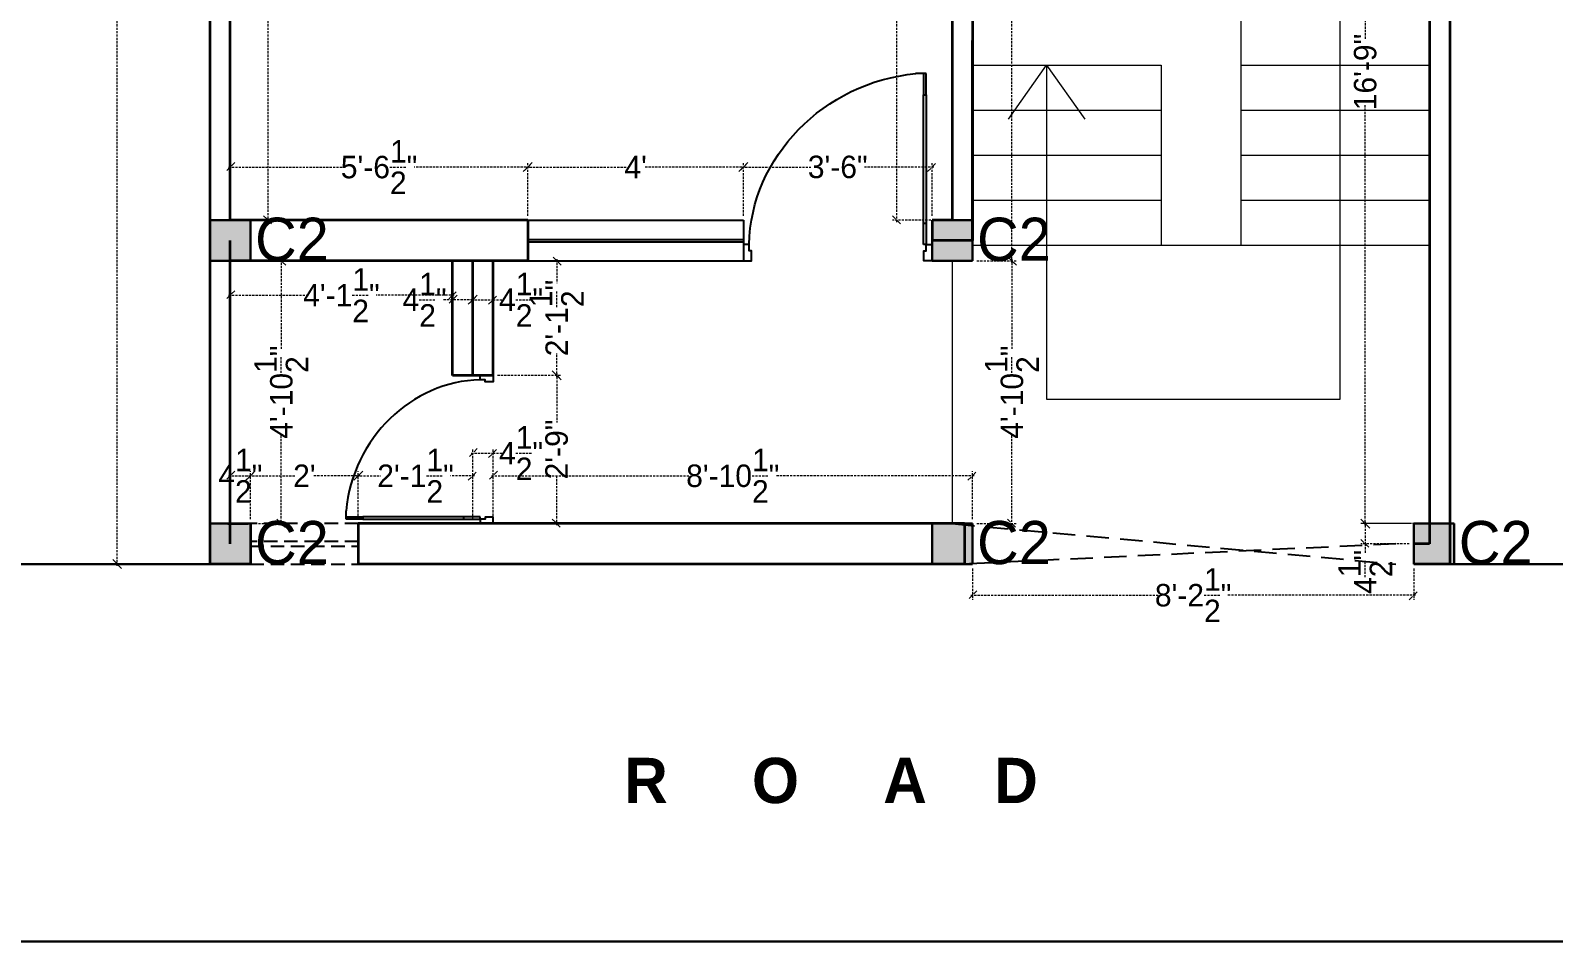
# Model space of a CAD drawing. Header units: millimetres. Extents: x -6808 to 215771, y -89660 to -16303.
# Drawn here: x 106628.2 to 106967.3, y -50111.4 to -49908.7 of the extents above; entities that cross this region are included whole.
import ezdxf

# ---------------------------------------------------------------- set-up
doc = ezdxf.new("R2010")
doc.units = ezdxf.units.MM
doc.header["$PDMODE"] = 35
doc.linetypes.add('ACAD_ISO10W100', pattern=[18, 12, -3, 0, -3])
doc.linetypes.add('DASHED', pattern=[0.75, 0.5, -0.25])
doc.layers.get('0').update_dxf_attribs({"color": 8})
for name, color, linetype, lineweight in [('col.center', 5, 'ACAD_ISO10W100', 15), ('column', 5, 'Continuous', 30), ('dim2', 6, 'Continuous', 20), ('FORMAT LAAYER', 250, 'Continuous', 13), ('STAIR', 252, 'Continuous', 15), ('wall', 7, 'Continuous', 35), ('wokg dim', 152, 'DASHED', 18)]:
    doc.layers.add(name, color=color, linetype=linetype, lineweight=lineweight)
doc.layers.add('NET 01', color=8, linetype='Continuous')
doc.layers.add('WIN', color=5, linetype='Continuous')
doc.styles.add('SAJ', font='eurr____.ttf')
doc.dimstyles.new('SAJ', dxfattribs={"dimtxt": 5, "dimasz": 2, "dimexe": 1, "dimexo": 1, "dimgap": 0.09375, "dimtad": 0, "dimdec": 1, "dimzin": 0, "dimdsep": 46, "dimlunit": 4, "dimtxsty": 'SAJ', "dimblk": 'OBLIQUE', "dimcen": 0.125, "dimdle": 0.375, "dimadec": 0, "dimazin": 0, "dimtfac": 1, "dimtdec": 1, "dimtofl": 0, "dimtmove": 0, "dimatfit": 3, "dimldrblk": 'OBLIQUE', "dimfxl": 1, "dimtolj": 1, "dimtzin": 0, "dimlwd": 5, "dimlwe": 5, "dimarcsym": 1})

# ---------------------------------------------------------------- blocks, each defined once
blk = doc.blocks.new('QEWFWE')
at = {"layer": 'NET 01'}
for p, q in [((238503.45, 15011.85), (238503.45, 15015.77)), ((238503.45, 15015.77), (238505.41, 15015.77)), ((238503.98, 15015.77), (238503.98, 15011.85)), ((238503.98, 15011.85), (238503.45, 15011.85)), ((238503.45, 15011.85), (238503.45, 14988.32)), ((238503.98, 14988.32), (238503.98, 15011.85)), ((238503.45, 14988.32), (238503.45, 14984.4)), ((238503.98, 14988.32), (238503.45, 14988.32)), ((238503.98, 14984.4), (238503.98, 14988.32)), ((238503.45, 14984.4), (238503.98, 14984.4))]:
    blk.add_line(p, q, dxfattribs=at)
for points in [[(238503.45, 14984.4), (238502.4, 14984.4), (238502.4, 14981.4), (238503.9, 14981.4), (238503.9, 14982.9), (238503.9, 14983.2), (238503.45, 14983.2)], [(238536.02, 14984.4), (238537.07, 14984.4), (238537.07, 14981.4), (238535.57, 14981.4), (238535.57, 14982.9), (238535.57, 14983.2), (238536.02, 14983.2)]]:
    blk.add_lwpolyline(points, close=True, dxfattribs=at)
blk.add_ellipse((238504.18, 14985.62), major_axis=(-29.27, 13.54), ratio=0.925766, start_param=-2.718612, end_param=-1.204625, dxfattribs=at)
blk = doc.blocks.new('_Oblique')
at = {"color": 0, "linetype": 'ByBlock', "lineweight": -2}
blk.add_line((-0.5, -0.5), (0.5, 0.5), dxfattribs=at)
blk = doc.blocks.new('*D721')
at = {"layer": 'Defpoints', "color": 0, "transparency": 16777216}
for p in [(106647.54, -49427.41), (106668.22, -49427.41), (106668.22, -50027.41)]:
    blk.add_point(p, dxfattribs=at)
at = {"layer": 'dim2', "color": 0, "linetype": 'DASHED', "lineweight": 5, "transparency": 16777216}
for p, q in [((106667.22, -49427.41), (106646.54, -49427.41)), ((106647.54, -49427.04), (106647.54, -49718.32)), ((106647.54, -50027.79), (106647.54, -49736.51)), ((106667.22, -50027.41), (106646.54, -50027.41))]:
    blk.add_line(p, q, dxfattribs=at)
at = {"layer": 'dim2', "color": 0, "lineweight": 5, "transparency": 16777216, "xscale": 2, "yscale": 2, "zscale": 2}
for p, rotation in [((106647.54, -49427.41), 90), ((106647.54, -50027.41), 270)]:
    blk.add_blockref('_Oblique', p, dxfattribs=dict(at, rotation=rotation))
at = {"layer": 'dim2', "color": 0, "transparency": 16777216, "insert": (106647.54, -49727.41), "char_height": 12, "attachment_point": 5, "rotation": 90, "style": 'SAJ'}
blk.add_mtext("\\A1;50'", dxfattribs=at)
blk = doc.blocks.new('A$C32B276F4')
at = {"layer": 'column'}
blk.add_hatch(color=256, dxfattribs=at).paths.add_polyline_path([(9, 0), (9, 9), (0, 9), (0, 0)])
for p, q in [((0, 0), (0, 9)), ((0, 9), (9, 9)), ((9, 9), (9, 0)), ((9, 0), (0, 0))]:
    blk.add_line(p, q, dxfattribs=at)
at = {"layer": 'col.center', "linetype": 'ByBlock', "insert": (10.02, 9.59), "char_height": 9.6, "width": 293.6941, "attachment_point": 1, "style": 'SAJ'}
blk.add_mtext('\\A1;{\\fCentury Gothic|b0|i0|c0|p34;C2}', dxfattribs=at)
blk = doc.blocks.new('*D769')
at = {"layer": 'Defpoints', "color": 0, "transparency": 16777216}
for p in [(106837.97, -49805.41), (106837.97, -49959.91), (106846.75, -49959.91)]:
    blk.add_point(p, dxfattribs=at)
at = {"layer": 'wokg dim', "color": 0, "lineweight": 5, "transparency": 16777216}
for p, q in [((106838.97, -49805.41), (106847.75, -49805.41)), ((106846.75, -49805.04), (106846.75, -49871.8)), ((106846.75, -49960.29), (106846.75, -49893.53)), ((106838.97, -49959.91), (106847.75, -49959.91))]:
    blk.add_line(p, q, dxfattribs=at)
at = {"layer": 'wokg dim', "color": 0, "lineweight": 5, "transparency": 16777216, "xscale": 2, "yscale": 2, "zscale": 2}
for p, rotation in [((106846.75, -49805.41), 90), ((106846.75, -49959.91), 270)]:
    blk.add_blockref('_Oblique', p, dxfattribs=dict(at, rotation=rotation))
at = {"layer": 'wokg dim', "color": 0, "transparency": 16777216, "insert": (106846.75, -49882.66), "char_height": 5, "attachment_point": 5, "rotation": 90, "style": 'SAJ'}
blk.add_mtext('\\A1;12\'-10{\\H1.000000x;\\S1/2;}"', dxfattribs=at)
blk = doc.blocks.new('*D770')
at = {"layer": 'Defpoints', "color": 0, "transparency": 16777216}
for p in [(106738.97, -49939.06), (106672.72, -49950.91), (106738.97, -49950.91)]:
    blk.add_point(p, dxfattribs=at)
at = {"layer": 'wokg dim', "color": 0, "lineweight": 5, "transparency": 16777216}
for p, q in [((106672.35, -49939.06), (106698.05, -49939.06)), ((106672.72, -49949.91), (106672.72, -49938.06)), ((106739.35, -49939.06), (106713.64, -49939.06)), ((106738.97, -49949.91), (106738.97, -49938.06))]:
    blk.add_line(p, q, dxfattribs=at)
at = {"layer": 'wokg dim', "color": 0, "lineweight": 5, "transparency": 16777216, "xscale": 2, "yscale": 2, "zscale": 2, "rotation": 180}
blk.add_blockref('_Oblique', (106672.72, -49939.06), dxfattribs=at)
at = {"layer": 'wokg dim', "color": 0, "lineweight": 5, "transparency": 16777216, "xscale": 2, "yscale": 2, "zscale": 2}
blk.add_blockref('_Oblique', (106738.97, -49939.06), dxfattribs=at)
at = {"layer": 'wokg dim', "color": 0, "transparency": 16777216, "insert": (106705.85, -49939.06), "char_height": 5, "attachment_point": 5, "style": 'SAJ'}
blk.add_mtext('\\A1;5\'-6{\\H1.000000x;\\S1/2;}"', dxfattribs=at)
blk = doc.blocks.new('*D771')
at = {"layer": 'Defpoints', "color": 0, "transparency": 16777216}
for p in [(106786.97, -49939.06), (106738.97, -49950.91), (106786.97, -49950.91)]:
    blk.add_point(p, dxfattribs=at)
at = {"layer": 'wokg dim', "color": 0, "lineweight": 5, "transparency": 16777216}
for p, q in [((106738.6, -49939.06), (106760.94, -49939.06)), ((106738.97, -49949.91), (106738.97, -49938.06)), ((106787.35, -49939.06), (106765, -49939.06)), ((106786.97, -49949.91), (106786.97, -49938.06))]:
    blk.add_line(p, q, dxfattribs=at)
at = {"layer": 'wokg dim', "color": 0, "lineweight": 5, "transparency": 16777216, "xscale": 2, "yscale": 2, "zscale": 2, "rotation": 180}
blk.add_blockref('_Oblique', (106738.97, -49939.06), dxfattribs=at)
at = {"layer": 'wokg dim', "color": 0, "lineweight": 5, "transparency": 16777216, "xscale": 2, "yscale": 2, "zscale": 2}
blk.add_blockref('_Oblique', (106786.97, -49939.06), dxfattribs=at)
at = {"layer": 'wokg dim', "color": 0, "transparency": 16777216, "insert": (106762.97, -49939.06), "char_height": 5, "attachment_point": 5, "style": 'SAJ'}
blk.add_mtext("\\A1;4'", dxfattribs=at)
blk = doc.blocks.new('*D712')
at = {"layer": 'Defpoints', "color": 0, "transparency": 16777216}
for p in [(106828.97, -49939.06), (106786.97, -49950.91), (106828.97, -49950.91)]:
    blk.add_point(p, dxfattribs=at)
at = {"layer": 'wokg dim', "color": 0, "lineweight": 5, "transparency": 16777216}
for p, q in [((106786.6, -49939.06), (106801.99, -49939.06)), ((106786.97, -49949.91), (106786.97, -49938.06)), ((106829.35, -49939.06), (106813.95, -49939.06)), ((106828.97, -49949.91), (106828.97, -49938.06))]:
    blk.add_line(p, q, dxfattribs=at)
at = {"layer": 'wokg dim', "color": 0, "lineweight": 5, "transparency": 16777216, "xscale": 2, "yscale": 2, "zscale": 2, "rotation": 180}
blk.add_blockref('_Oblique', (106786.97, -49939.06), dxfattribs=at)
at = {"layer": 'wokg dim', "color": 0, "lineweight": 5, "transparency": 16777216, "xscale": 2, "yscale": 2, "zscale": 2}
blk.add_blockref('_Oblique', (106828.97, -49939.06), dxfattribs=at)
at = {"layer": 'wokg dim', "color": 0, "transparency": 16777216, "insert": (106807.97, -49939.06), "char_height": 5, "attachment_point": 5, "style": 'SAJ'}
blk.add_mtext('\\A1;3\'-6"', dxfattribs=at)
blk = doc.blocks.new('*D772')
at = {"layer": 'Defpoints', "color": 0, "transparency": 16777216}
for p in [(106672.72, -49817.41), (106672.72, -49950.91), (106681.15, -49950.91)]:
    blk.add_point(p, dxfattribs=at)
at = {"layer": 'wokg dim', "color": 0, "lineweight": 5, "transparency": 16777216}
for p, q in [((106673.72, -49817.41), (106682.15, -49817.41)), ((106681.15, -49817.04), (106681.15, -49875.07)), ((106681.15, -49951.29), (106681.15, -49893.26)), ((106673.72, -49950.91), (106682.15, -49950.91))]:
    blk.add_line(p, q, dxfattribs=at)
at = {"layer": 'wokg dim', "color": 0, "lineweight": 5, "transparency": 16777216, "xscale": 2, "yscale": 2, "zscale": 2}
for p, rotation in [((106681.15, -49817.41), 90), ((106681.15, -49950.91), 270)]:
    blk.add_blockref('_Oblique', p, dxfattribs=dict(at, rotation=rotation))
at = {"layer": 'wokg dim', "color": 0, "transparency": 16777216, "insert": (106681.15, -49884.16), "char_height": 5, "attachment_point": 5, "rotation": 90, "style": 'SAJ'}
blk.add_mtext('\\A1;11\'-1{\\H1.000000x;\\S1/2;}"', dxfattribs=at)
blk = doc.blocks.new('*D774')
at = {"layer": 'Defpoints', "color": 0, "transparency": 16777216}
for p in [(106833.47, -49817.41), (106821.16, -49950.91), (106833.47, -49950.91)]:
    blk.add_point(p, dxfattribs=at)
at = {"layer": 'wokg dim', "color": 0, "lineweight": 5, "transparency": 16777216}
for p, q in [((106832.47, -49817.41), (106820.16, -49817.41)), ((106821.16, -49817.04), (106821.16, -49875.07)), ((106821.16, -49951.29), (106821.16, -49893.26)), ((106832.47, -49950.91), (106820.16, -49950.91))]:
    blk.add_line(p, q, dxfattribs=at)
at = {"layer": 'wokg dim', "color": 0, "lineweight": 5, "transparency": 16777216, "xscale": 2, "yscale": 2, "zscale": 2}
for p, rotation in [((106821.16, -49817.41), 90), ((106821.16, -49950.91), 270)]:
    blk.add_blockref('_Oblique', p, dxfattribs=dict(at, rotation=rotation))
at = {"layer": 'wokg dim', "color": 0, "transparency": 16777216, "insert": (106821.16, -49884.16), "char_height": 5, "attachment_point": 5, "rotation": 90, "style": 'SAJ'}
blk.add_mtext('\\A1;11\'-1{\\H1.000000x;\\S1/2;}"', dxfattribs=at)
blk = doc.blocks.new('*D776')
at = {"layer": 'Defpoints', "color": 0, "transparency": 16777216}
for p in [(106672.72, -49959.91), (106722.22, -49959.91), (106722.22, -49967.58)]:
    blk.add_point(p, dxfattribs=at)
at = {"layer": 'wokg dim', "color": 0, "lineweight": 5, "transparency": 16777216}
for p, q in [((106672.72, -49960.91), (106672.72, -49968.58)), ((106722.22, -49960.91), (106722.22, -49968.58)), ((106672.35, -49967.58), (106689.73, -49967.58)), ((106722.6, -49967.58), (106705.21, -49967.58))]:
    blk.add_line(p, q, dxfattribs=at)
at = {"layer": 'wokg dim', "color": 0, "lineweight": 5, "transparency": 16777216, "xscale": 2, "yscale": 2, "zscale": 2, "rotation": 180}
blk.add_blockref('_Oblique', (106672.72, -49967.58), dxfattribs=at)
at = {"layer": 'wokg dim', "color": 0, "lineweight": 5, "transparency": 16777216, "xscale": 2, "yscale": 2, "zscale": 2}
blk.add_blockref('_Oblique', (106722.22, -49967.58), dxfattribs=at)
at = {"layer": 'wokg dim', "color": 0, "transparency": 16777216, "insert": (106697.47, -49967.58), "char_height": 5, "attachment_point": 5, "style": 'SAJ'}
blk.add_mtext('\\A1;4\'-1{\\H1.000000x;\\S1/2;}"', dxfattribs=at)
blk = doc.blocks.new('*D777')
at = {"layer": 'Defpoints', "color": 0, "transparency": 16777216}
for p in [(106722.22, -49959.91), (106726.72, -49959.91), (106726.72, -49968.58)]:
    blk.add_point(p, dxfattribs=at)
at = {"layer": 'wokg dim', "color": 0, "lineweight": 5, "transparency": 16777216}
for p, q in [((106722.22, -49960.91), (106722.22, -49969.58)), ((106726.72, -49960.91), (106726.72, -49969.58)), ((106722.22, -49968.58), (106720.22, -49968.58)), ((106726.72, -49968.58), (106721.85, -49968.58))]:
    blk.add_line(p, q, dxfattribs=at)
at = {"layer": 'wokg dim', "color": 0, "lineweight": 5, "transparency": 16777216, "xscale": 2, "yscale": 2, "zscale": 2, "rotation": 180}
blk.add_blockref('_Oblique', (106722.22, -49968.58), dxfattribs=at)
at = {"layer": 'wokg dim', "color": 0, "lineweight": 5, "transparency": 16777216, "xscale": 2, "yscale": 2, "zscale": 2}
blk.add_blockref('_Oblique', (106726.72, -49968.58), dxfattribs=at)
at = {"layer": 'wokg dim', "color": 0, "transparency": 16777216, "insert": (106715.98, -49968.58), "char_height": 5, "attachment_point": 5, "style": 'SAJ'}
blk.add_mtext('\\A1;4{\\H1.000000x;\\S1/2;}"', dxfattribs=at)
blk = doc.blocks.new('*D778')
at = {"layer": 'Defpoints', "color": 0, "transparency": 16777216}
for p in [(106726.72, -49959.91), (106731.22, -49959.91), (106731.22, -49968.58)]:
    blk.add_point(p, dxfattribs=at)
at = {"layer": 'wokg dim', "color": 0, "lineweight": 5, "transparency": 16777216}
for p, q in [((106726.72, -49960.91), (106726.72, -49969.58)), ((106731.22, -49960.91), (106731.22, -49969.58)), ((106726.35, -49968.58), (106731.22, -49968.58)), ((106731.22, -49968.58), (106733.22, -49968.58))]:
    blk.add_line(p, q, dxfattribs=at)
at = {"layer": 'wokg dim', "color": 0, "lineweight": 5, "transparency": 16777216, "xscale": 2, "yscale": 2, "zscale": 2, "rotation": 180}
blk.add_blockref('_Oblique', (106726.72, -49968.58), dxfattribs=at)
at = {"layer": 'wokg dim', "color": 0, "lineweight": 5, "transparency": 16777216, "xscale": 2, "yscale": 2, "zscale": 2}
blk.add_blockref('_Oblique', (106731.22, -49968.58), dxfattribs=at)
at = {"layer": 'wokg dim', "color": 0, "transparency": 16777216, "insert": (106737.47, -49968.58), "char_height": 5, "attachment_point": 5, "style": 'SAJ'}
blk.add_mtext('\\A1;4{\\H1.000000x;\\S1/2;}"', dxfattribs=at)
blk = doc.blocks.new('*D779')
at = {"layer": 'Defpoints', "color": 0, "transparency": 16777216}
for p in [(106672.72, -49959.91), (106672.72, -50018.41), (106684.08, -50018.41)]:
    blk.add_point(p, dxfattribs=at)
at = {"layer": 'wokg dim', "color": 0, "lineweight": 5, "transparency": 16777216}
for p, q in [((106673.72, -49959.91), (106685.08, -49959.91)), ((106684.08, -49959.54), (106684.08, -49979.66)), ((106684.08, -50018.79), (106684.08, -49998.67)), ((106673.72, -50018.41), (106685.08, -50018.41))]:
    blk.add_line(p, q, dxfattribs=at)
at = {"layer": 'wokg dim', "color": 0, "lineweight": 5, "transparency": 16777216, "xscale": 2, "yscale": 2, "zscale": 2}
for p, rotation in [((106684.08, -49959.91), 90), ((106684.08, -50018.41), 270)]:
    blk.add_blockref('_Oblique', p, dxfattribs=dict(at, rotation=rotation))
at = {"layer": 'wokg dim', "color": 0, "transparency": 16777216, "insert": (106684.08, -49989.16), "char_height": 5, "attachment_point": 5, "rotation": 90, "style": 'SAJ'}
blk.add_mtext('\\A1;4\'-10{\\H1.000000x;\\S1/2;}"', dxfattribs=at)
blk = doc.blocks.new('*D780')
at = {"layer": 'Defpoints', "color": 0, "transparency": 16777216}
for p in [(106677.22, -50007.76), (106672.72, -50018.41), (106677.22, -50018.41)]:
    blk.add_point(p, dxfattribs=at)
at = {"layer": 'wokg dim', "color": 0, "lineweight": 5, "transparency": 16777216}
for p, q in [((106672.35, -50007.76), (106677.6, -50007.76)), ((106672.72, -50017.41), (106672.72, -50006.76)), ((106677.22, -50017.41), (106677.22, -50006.76))]:
    blk.add_line(p, q, dxfattribs=at)
at = {"layer": 'wokg dim', "color": 0, "lineweight": 5, "transparency": 16777216, "xscale": 2, "yscale": 2, "zscale": 2, "rotation": 180}
blk.add_blockref('_Oblique', (106672.72, -50007.76), dxfattribs=at)
at = {"layer": 'wokg dim', "color": 0, "lineweight": 5, "transparency": 16777216, "xscale": 2, "yscale": 2, "zscale": 2}
blk.add_blockref('_Oblique', (106677.22, -50007.76), dxfattribs=at)
at = {"layer": 'wokg dim', "color": 0, "transparency": 16777216, "insert": (106674.97, -50007.76), "char_height": 5, "attachment_point": 5, "style": 'SAJ'}
blk.add_mtext('\\A1;4{\\H1.000000x;\\S1/2;}"', dxfattribs=at)
blk = doc.blocks.new('*D781')
at = {"layer": 'Defpoints', "color": 0, "transparency": 16777216}
for p in [(106701.22, -50007.76), (106677.22, -50018.41), (106701.22, -50018.41)]:
    blk.add_point(p, dxfattribs=at)
at = {"layer": 'wokg dim', "color": 0, "lineweight": 5, "transparency": 16777216}
for p, q in [((106676.85, -50007.76), (106687.14, -50007.76)), ((106677.22, -50017.41), (106677.22, -50006.76)), ((106701.6, -50007.76), (106691.31, -50007.76)), ((106701.22, -50017.41), (106701.22, -50006.76))]:
    blk.add_line(p, q, dxfattribs=at)
at = {"layer": 'wokg dim', "color": 0, "lineweight": 5, "transparency": 16777216, "xscale": 2, "yscale": 2, "zscale": 2, "rotation": 180}
blk.add_blockref('_Oblique', (106677.22, -50007.76), dxfattribs=at)
at = {"layer": 'wokg dim', "color": 0, "lineweight": 5, "transparency": 16777216, "xscale": 2, "yscale": 2, "zscale": 2}
blk.add_blockref('_Oblique', (106701.22, -50007.76), dxfattribs=at)
at = {"layer": 'wokg dim', "color": 0, "transparency": 16777216, "insert": (106689.22, -50007.76), "char_height": 5, "attachment_point": 5, "style": 'SAJ'}
blk.add_mtext("\\A1;2'", dxfattribs=at)
blk = doc.blocks.new('*D714')
at = {"layer": 'Defpoints', "color": 0, "transparency": 16777216}
for p in [(106726.72, -50007.76), (106701.22, -50018.41), (106726.72, -50018.41)]:
    blk.add_point(p, dxfattribs=at)
at = {"layer": 'wokg dim', "color": 0, "lineweight": 5, "transparency": 16777216}
for p, q in [((106700.85, -50007.76), (106706.18, -50007.76)), ((106701.22, -50017.41), (106701.22, -50006.76)), ((106727.1, -50007.76), (106721.77, -50007.76)), ((106726.72, -50017.41), (106726.72, -50006.76))]:
    blk.add_line(p, q, dxfattribs=at)
at = {"layer": 'wokg dim', "color": 0, "lineweight": 5, "transparency": 16777216, "xscale": 2, "yscale": 2, "zscale": 2, "rotation": 180}
blk.add_blockref('_Oblique', (106701.22, -50007.76), dxfattribs=at)
at = {"layer": 'wokg dim', "color": 0, "lineweight": 5, "transparency": 16777216, "xscale": 2, "yscale": 2, "zscale": 2}
blk.add_blockref('_Oblique', (106726.72, -50007.76), dxfattribs=at)
at = {"layer": 'wokg dim', "color": 0, "transparency": 16777216, "insert": (106713.97, -50007.76), "char_height": 5, "attachment_point": 5, "style": 'SAJ'}
blk.add_mtext('\\A1;2\'-1{\\H1.000000x;\\S1/2;}"', dxfattribs=at)
blk = doc.blocks.new('*D782')
at = {"layer": 'Defpoints', "color": 0, "transparency": 16777216}
for p in [(106837.97, -50007.76), (106731.22, -50018.41), (106837.97, -50018.41)]:
    blk.add_point(p, dxfattribs=at)
at = {"layer": 'wokg dim', "color": 0, "lineweight": 5, "transparency": 16777216}
for p, q in [((106730.85, -50007.76), (106775.08, -50007.76)), ((106731.22, -50017.41), (106731.22, -50006.76)), ((106838.35, -50007.76), (106794.12, -50007.76)), ((106837.97, -50017.41), (106837.97, -50006.76))]:
    blk.add_line(p, q, dxfattribs=at)
at = {"layer": 'wokg dim', "color": 0, "lineweight": 5, "transparency": 16777216, "xscale": 2, "yscale": 2, "zscale": 2, "rotation": 180}
blk.add_blockref('_Oblique', (106731.22, -50007.76), dxfattribs=at)
at = {"layer": 'wokg dim', "color": 0, "lineweight": 5, "transparency": 16777216, "xscale": 2, "yscale": 2, "zscale": 2}
blk.add_blockref('_Oblique', (106837.97, -50007.76), dxfattribs=at)
at = {"layer": 'wokg dim', "color": 0, "transparency": 16777216, "insert": (106784.6, -50007.76), "char_height": 5, "attachment_point": 5, "style": 'SAJ'}
blk.add_mtext('\\A1;8\'-10{\\H1x;\\S1/2;}"', dxfattribs=at)
blk = doc.blocks.new('*D783')
at = {"layer": 'Defpoints', "color": 0, "transparency": 16777216}
for p in [(106731.22, -50002.72), (106726.72, -50018.41), (106731.22, -50018.41)]:
    blk.add_point(p, dxfattribs=at)
at = {"layer": 'wokg dim', "color": 0, "lineweight": 5, "transparency": 16777216}
for p, q in [((106726.35, -50002.72), (106731.22, -50002.72)), ((106726.72, -50017.41), (106726.72, -50001.72)), ((106731.22, -50017.41), (106731.22, -50001.72)), ((106731.22, -50002.72), (106733.22, -50002.72))]:
    blk.add_line(p, q, dxfattribs=at)
at = {"layer": 'wokg dim', "color": 0, "lineweight": 5, "transparency": 16777216, "xscale": 2, "yscale": 2, "zscale": 2, "rotation": 180}
blk.add_blockref('_Oblique', (106726.72, -50002.72), dxfattribs=at)
at = {"layer": 'wokg dim', "color": 0, "lineweight": 5, "transparency": 16777216, "xscale": 2, "yscale": 2, "zscale": 2}
blk.add_blockref('_Oblique', (106731.22, -50002.72), dxfattribs=at)
at = {"layer": 'wokg dim', "color": 0, "transparency": 16777216, "insert": (106737.47, -50002.72), "char_height": 5, "attachment_point": 5, "style": 'SAJ'}
blk.add_mtext('\\A1;4{\\H1.000000x;\\S1/2;}"', dxfattribs=at)
blk = doc.blocks.new('*D784')
at = {"layer": 'Defpoints', "color": 0, "transparency": 16777216}
for p in [(106731.22, -49959.91), (106731.22, -49985.41), (106745.4, -49985.41)]:
    blk.add_point(p, dxfattribs=at)
at = {"layer": 'wokg dim', "color": 0, "lineweight": 5, "transparency": 16777216}
for p, q in [((106732.22, -49959.91), (106746.4, -49959.91)), ((106745.4, -49959.54), (106745.4, -49964.87)), ((106745.4, -49985.79), (106745.4, -49980.46)), ((106732.22, -49985.41), (106746.4, -49985.41))]:
    blk.add_line(p, q, dxfattribs=at)
at = {"layer": 'wokg dim', "color": 0, "lineweight": 5, "transparency": 16777216, "xscale": 2, "yscale": 2, "zscale": 2}
for p, rotation in [((106745.4, -49959.91), 90), ((106745.4, -49985.41), 270)]:
    blk.add_blockref('_Oblique', p, dxfattribs=dict(at, rotation=rotation))
at = {"layer": 'wokg dim', "color": 0, "transparency": 16777216, "insert": (106745.4, -49972.66), "char_height": 5, "attachment_point": 5, "rotation": 90, "style": 'SAJ'}
blk.add_mtext('\\A1;2\'-1{\\H1x;\\S1/2;}"', dxfattribs=at)
blk = doc.blocks.new('*D785')
at = {"layer": 'Defpoints', "color": 0, "transparency": 16777216}
for p in [(106731.22, -49985.41), (106731.22, -50018.41), (106745.4, -50018.41)]:
    blk.add_point(p, dxfattribs=at)
at = {"layer": 'wokg dim', "color": 0, "lineweight": 5, "transparency": 16777216}
for p, q in [((106732.22, -49985.41), (106746.4, -49985.41)), ((106745.4, -49985.04), (106745.4, -49995.93)), ((106745.4, -50018.79), (106745.4, -50007.9)), ((106732.22, -50018.41), (106746.4, -50018.41))]:
    blk.add_line(p, q, dxfattribs=at)
at = {"layer": 'wokg dim', "color": 0, "lineweight": 5, "transparency": 16777216, "xscale": 2, "yscale": 2, "zscale": 2}
for p, rotation in [((106745.4, -49985.41), 90), ((106745.4, -50018.41), 270)]:
    blk.add_blockref('_Oblique', p, dxfattribs=dict(at, rotation=rotation))
at = {"layer": 'wokg dim', "color": 0, "transparency": 16777216, "insert": (106745.4, -50001.91), "char_height": 5, "attachment_point": 5, "rotation": 90, "style": 'SAJ'}
blk.add_mtext('\\A1;2\'-9"', dxfattribs=at)
blk = doc.blocks.new('*D788')
at = {"layer": 'Defpoints', "color": 0, "transparency": 16777216}
for p in [(106939.72, -49817.41), (106925.42, -50018.41), (106939.72, -50018.41)]:
    blk.add_point(p, dxfattribs=at)
at = {"layer": 'wokg dim', "color": 0, "lineweight": 5, "transparency": 16777216}
for p, q in [((106938.72, -49817.41), (106924.42, -49817.41)), ((106925.42, -49817.04), (106925.42, -49910.63)), ((106925.42, -50018.79), (106925.42, -49925.2)), ((106938.72, -50018.41), (106924.42, -50018.41))]:
    blk.add_line(p, q, dxfattribs=at)
at = {"layer": 'wokg dim', "color": 0, "lineweight": 5, "transparency": 16777216, "xscale": 2, "yscale": 2, "zscale": 2}
for p, rotation in [((106925.42, -49817.41), 90), ((106925.42, -50018.41), 270)]:
    blk.add_blockref('_Oblique', p, dxfattribs=dict(at, rotation=rotation))
at = {"layer": 'wokg dim', "color": 0, "transparency": 16777216, "insert": (106925.42, -49917.91), "char_height": 5, "attachment_point": 5, "rotation": 90, "style": 'SAJ'}
blk.add_mtext('\\A1;16\'-9"', dxfattribs=at)
blk = doc.blocks.new('*D789')
at = {"layer": 'Defpoints', "color": 0, "transparency": 16777216}
for p in [(106936.23, -50018.41), (106925.42, -50022.91), (106936.23, -50022.91)]:
    blk.add_point(p, dxfattribs=at)
at = {"layer": 'wokg dim', "color": 0, "lineweight": 5, "transparency": 16777216}
for p, q in [((106925.42, -50018.04), (106925.42, -50022.91)), ((106935.23, -50018.41), (106924.42, -50018.41)), ((106935.23, -50022.91), (106924.42, -50022.91)), ((106925.42, -50022.91), (106925.42, -50024.91))]:
    blk.add_line(p, q, dxfattribs=at)
at = {"layer": 'wokg dim', "color": 0, "lineweight": 5, "transparency": 16777216, "xscale": 2, "yscale": 2, "zscale": 2}
for p, rotation in [((106925.42, -50018.41), 90), ((106925.42, -50022.91), 270)]:
    blk.add_blockref('_Oblique', p, dxfattribs=dict(at, rotation=rotation))
at = {"layer": 'wokg dim', "color": 0, "transparency": 16777216, "insert": (106925.42, -50029.16), "char_height": 5, "attachment_point": 5, "rotation": 90, "style": 'SAJ'}
blk.add_mtext('\\A1;4{\\H1.000000x;\\S1/2;}"', dxfattribs=at)
blk = doc.blocks.new('*D715')
at = {"layer": 'Defpoints', "color": 0, "transparency": 16777216}
for p in [(106837.97, -49959.91), (106837.97, -50018.41), (106846.75, -50018.41)]:
    blk.add_point(p, dxfattribs=at)
at = {"layer": 'wokg dim', "color": 0, "lineweight": 5, "transparency": 16777216}
for p, q in [((106838.97, -49959.91), (106847.75, -49959.91)), ((106846.75, -49959.54), (106846.75, -49979.66)), ((106846.75, -50018.79), (106846.75, -49998.67)), ((106838.97, -50018.41), (106847.75, -50018.41))]:
    blk.add_line(p, q, dxfattribs=at)
at = {"layer": 'wokg dim', "color": 0, "lineweight": 5, "transparency": 16777216, "xscale": 2, "yscale": 2, "zscale": 2}
for p, rotation in [((106846.75, -49959.91), 90), ((106846.75, -50018.41), 270)]:
    blk.add_blockref('_Oblique', p, dxfattribs=dict(at, rotation=rotation))
at = {"layer": 'wokg dim', "color": 0, "transparency": 16777216, "insert": (106846.75, -49989.16), "char_height": 5, "attachment_point": 5, "rotation": 90, "style": 'SAJ'}
blk.add_mtext('\\A1;4\'-10{\\H1.000000x;\\S1/2;}"', dxfattribs=at)
blk = doc.blocks.new('*D790')
at = {"layer": 'Defpoints', "color": 0, "transparency": 16777216}
for p in [(106837.97, -50027.41), (106936.23, -50027.41), (106936.23, -50034.34)]:
    blk.add_point(p, dxfattribs=at)
at = {"layer": 'wokg dim', "color": 0, "lineweight": 5, "transparency": 16777216}
for p, q in [((106837.97, -50028.41), (106837.97, -50035.34)), ((106936.23, -50028.41), (106936.23, -50035.34)), ((106837.6, -50034.34), (106879.34, -50034.34)), ((106936.61, -50034.34), (106894.86, -50034.34))]:
    blk.add_line(p, q, dxfattribs=at)
at = {"layer": 'wokg dim', "color": 0, "lineweight": 5, "transparency": 16777216, "xscale": 2, "yscale": 2, "zscale": 2, "rotation": 180}
blk.add_blockref('_Oblique', (106837.97, -50034.34), dxfattribs=at)
at = {"layer": 'wokg dim', "color": 0, "lineweight": 5, "transparency": 16777216, "xscale": 2, "yscale": 2, "zscale": 2}
blk.add_blockref('_Oblique', (106936.23, -50034.34), dxfattribs=at)
at = {"layer": 'wokg dim', "color": 0, "transparency": 16777216, "insert": (106887.1, -50034.34), "char_height": 5, "attachment_point": 5, "style": 'SAJ'}
blk.add_mtext('\\A1;8\'-2{\\H1.000000x;\\S1/2;}"', dxfattribs=at)

msp = doc.modelspace()

# ---------------------------------------------------------------- linework, layer by layer
at = {"linetype": 'DASHED', "ltscale": 10}
for p, q in [((106833.472, -50018.415), (106932.222, -50027.415)), ((106932.217, -50022.915), (106836.222, -50027.415))]:
    msp.add_line(p, q, dxfattribs=at)
at = {"lineweight": 30}
for points in [[(106668.222, -50027.415), (106580.03, -50027.415)], [(107019.844, -50027.415), (106944.222, -50027.415)], [(107019.875, -50111.415), (106580.061, -50111.415)]]:
    msp.add_lwpolyline(points, dxfattribs=at)
at = {"layer": 'STAIR'}
for p, q in [((106919.872, -49990.728), (106919.872, -49819.57)), ((106897.722, -49826.415), (106897.722, -49956.415)), ((106837.972, -49916.415), (106879.972, -49916.415)), ((106879.972, -49916.415), (106879.972, -49956.415)), ((106897.722, -49916.415), (106939.722, -49916.415)), ((106837.972, -49926.415), (106879.972, -49926.415)), ((106897.722, -49926.415), (106939.722, -49926.415)), ((106837.972, -49936.415), (106879.972, -49936.415)), ((106897.722, -49936.415), (106939.722, -49936.415)), ((106837.972, -49946.415), (106879.972, -49946.415)), ((106897.722, -49946.415), (106939.722, -49946.415)), ((106837.972, -49956.415), (106879.972, -49956.415)), ((106875.472, -49956.415), (106897.722, -49956.415)), ((106897.722, -49956.415), (106939.722, -49956.415)), ((106897.722, -49956.415), (106939.722, -49956.415)), ((106833.472, -49959.915), (106833.472, -50018.415))]:
    msp.add_line(p, q, dxfattribs=at)
at = {"layer": 'wall', "color": 1}
for p, q in [((106668.222, -50027.415), (106668.222, -49427.415)), ((106944.222, -49427.415), (106944.222, -50027.415)), ((106672.722, -49950.915), (106672.722, -49491.915)), ((106939.722, -49758.915), (106939.722, -50022.915)), ((106837.972, -49805.415), (106837.972, -49955.415)), ((106833.472, -49812.915), (106833.472, -49950.915)), ((106837.972, -49955.415), (106837.972, -49910.915)), ((106672.722, -50022.915), (106672.722, -49955.415)), ((106722.222, -49985.415), (106722.222, -49959.915)), ((106726.722, -49985.415), (106726.722, -49959.915)), ((106731.222, -49985.415), (106731.222, -49959.915)), ((106726.722, -49985.415), (106722.222, -49985.415)), ((106731.222, -49985.415), (106726.722, -49985.415))]:
    msp.add_line(p, q, dxfattribs=at)
at = {"layer": 'wall'}
for p, q in [((106738.972, -49950.915), (106672.722, -49950.915)), ((106738.972, -49950.915), (106738.972, -49959.915)), ((106833.472, -49950.915), (106828.972, -49950.915)), ((106828.972, -49950.915), (106828.972, -49955.415)), ((106837.972, -49955.415), (106828.972, -49955.415)), ((106738.972, -49959.915), (106672.722, -49959.915)), ((106676.685, -50018.447), (106672.185, -50018.447)), ((106677.222, -50018.415), (106677.222, -50027.415)), ((106836.222, -50018.415), (106701.222, -50018.415)), ((106701.222, -50018.415), (106701.222, -50027.415)), ((106836.222, -50018.415), (106836.222, -50027.415)), ((106939.722, -50022.915), (106936.234, -50022.915)), ((106677.222, -50027.415), (106668.222, -50027.415)), ((106836.222, -50027.415), (106701.222, -50027.415)), ((106944.222, -50027.415), (106936.234, -50027.415))]:
    msp.add_line(p, q, dxfattribs=at)
at = {"layer": 'WIN'}
for p, q in [((106738.972, -49950.915), (106786.972, -49950.915)), ((106786.972, -49950.915), (106786.972, -49959.915)), ((106738.972, -49955.165), (106786.972, -49955.165)), ((106738.972, -49955.665), (106786.972, -49955.665)), ((106738.972, -49959.915), (106786.972, -49959.915))]:
    msp.add_line(p, q, dxfattribs=at)
at = {"layer": 'WIN', "linetype": 'DASHED', "ltscale": 6}
for p, q in [((106701.222, -50018.415), (106677.222, -50018.415)), ((106701.222, -50022.415), (106677.222, -50022.415)), ((106677.222, -50023.415), (106701.222, -50023.415)), ((106677.222, -50027.415), (106701.222, -50027.415))]:
    msp.add_line(p, q, dxfattribs=at)

# ---------------------------------------------------------------- block references
at = {"linetype": 'ByBlock', "lineweight": 20, "xscale": -1.211467555345734, "yscale": 1.211467555345734, "zscale": 1.211467555345734}
msp.add_blockref('QEWFWE', (395766.888, -68109.39), dxfattribs=at)
at = {"linetype": 'ByBlock', "lineweight": 20, "xscale": 0.9518673649145052, "yscale": 0.9518673649145052, "zscale": 0.9518673649145052, "rotation": 90}
msp.add_blockref('QEWFWE', (120991.524, -277041.063), dxfattribs=at)
at = {"layer": 'column'}
for p in [(106668.222, -49959.915), (106828.972, -49959.915), (106668.222, -50027.415), (106828.972, -50027.415), (106936.234, -50027.415)]:
    msp.add_blockref('A$C32B276F4', p, dxfattribs=at)

# ---------------------------------------------------------------- texts
at = {"layer": 'FORMAT LAAYER', "linetype": 'ByBlock', "insert": (106791.493, -50070.535), "char_height": 10.08, "width": 351.4658, "attachment_point": 2, "style": 'SAJ'}
msp.add_mtext('\\A1;{\\fCentury Gothic|b1|i0|c0|p34;        R     O     A    D }', dxfattribs=at)

# ---------------------------------------------------------------- dimensions: what is measured, and where the dimension line sits
at = {"layer": 'dim2'}
dim = msp.add_aligned_dim(p1=(106668.222, -50027.415), p2=(106668.222, -49427.415), distance=20.682, dimstyle='SAJ', override={"dimtxt": 12}, dxfattribs=at)
dim.commit()
dim.dimension.update_dxf_attribs({"geometry": '*D721', "text_midpoint": (106647.54, -49727.415)})
at = {"layer": 'wokg dim'}
for p1, p2, distance, picture, middle in [((106837.972, -49805.415), (106837.972, -49959.915), 8.779, '*D769', (106846.75, -49882.665)), ((106672.722, -49817.415), (106672.722, -49950.915), 8.43, '*D772', (106681.152, -49884.165)), ((106833.472, -49817.415), (106833.472, -49950.915), -12.308, '*D774', (106821.164, -49884.165)), ((106939.722, -49817.415), (106939.722, -50018.415), -14.305, '*D788', (106925.417, -49917.915)), ((106672.721945694, -49950.914983926), (106738.971945694, -49950.914983926), 11.851666243, '*D770', (106705.846945694, -49939.063317682)), ((106738.972, -49950.915), (106786.972, -49950.915), 11.852, '*D771', (106762.972, -49939.063)), ((106786.972, -49950.915), (106828.972, -49950.915), 11.852, '*D712', (106807.972, -49939.063)), ((106672.722, -49959.915), (106722.222, -49959.915), -7.661, '*D776', (106697.472, -49967.576)), ((106672.722, -49959.915), (106672.722, -50018.415), 11.363, '*D779', (106684.085, -49989.165)), ((106726.722, -49959.915), (106731.222, -49959.915), -8.661, '*D778', (106737.468, -49968.576)), ((106731.222, -49959.915), (106731.222, -49985.415), 14.178, '*D784', (106745.4, -49972.665)), ((106837.972, -49959.915), (106837.972, -50018.415), 8.779, '*D715', (106846.75, -49989.165)), ((106731.222, -49985.415), (106731.222, -50018.415), 14.178, '*D785', (106745.4, -50001.915)), ((106726.722, -50018.415), (106731.222, -50018.415), 15.694, '*D783', (106737.468, -50002.721)), ((106677.222, -50018.415), (106701.222, -50018.415), 10.66, '*D781', (106689.222, -50007.755)), ((106701.222, -50018.415), (106726.722, -50018.415), 10.66, '*D714', (106713.972, -50007.755)), ((106731.221945695, -50018.414983926), (106837.971945693, -50018.414983926), 10.659920175, '*D782', (106784.596945694, -50007.755063751)), ((106936.234, -50018.415), (106936.234, -50022.915), -10.817, '*D789', (106925.417, -50029.161)), ((106837.972, -50027.415), (106936.234, -50027.415), -6.928, '*D790', (106887.103, -50034.343))]:
    dim = msp.add_aligned_dim(p1=p1, p2=p2, distance=distance, dimstyle='SAJ', override={"dimfxl": 4}, dxfattribs=at)
    dim.commit()
    dim.dimension.update_dxf_attribs({"geometry": picture, "text_midpoint": middle})
for base, p1, p2, picture, middle in [((106726.722, -49968.576), (106722.222, -49959.915), (106726.722, -49959.915), '*D777', (106715.976, -49968.576)), ((106677.222, -50007.755), (106672.722, -50018.415), (106677.222, -50018.415), '*D780', (106674.972, -50007.755))]:
    dim = msp.add_linear_dim(base=base, p1=p1, p2=p2, angle=0, dimstyle='SAJ', override={"dimfxl": 4}, dxfattribs=at)
    dim.commit()
    dim.dimension.update_dxf_attribs({"geometry": picture, "text_midpoint": middle, "dimtype": 161})

# ---------------------------------------------------------------- leaders
at = {"layer": 'STAIR'}
msp.add_leader([(106854.472, -49916.415), (106854.472, -49990.728), (106919.872, -49990.728)], dimstyle='SAJ', override={"dimasz": 12, "dimldrblk": 'Open90'}, dxfattribs=at)

doc.saveas('drawing.dxf')
